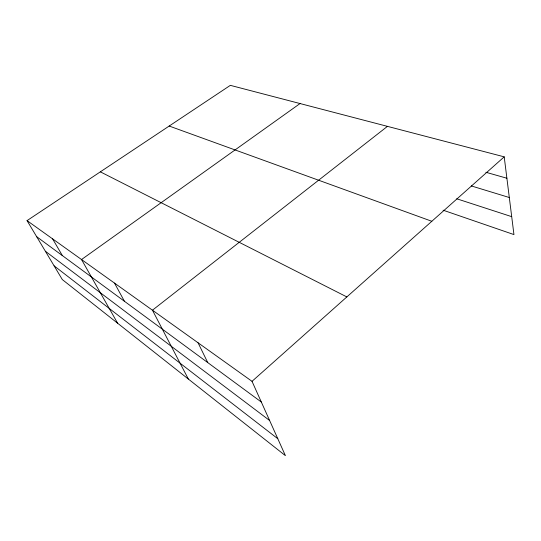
<?xml version="1.0" encoding="UTF-8"?>
<svg xmlns="http://www.w3.org/2000/svg" width="541" height="541" viewBox="0 0 541 541"><rect width="100%" height="100%" fill="white"/><g stroke="black" fill="none" stroke-linecap="round" stroke-linejoin="round"><path stroke-width="0.81" d="M252.025 381.331L504.212 156.843L230.338 85.35L27.05 220.62L62.316 279.575L285.411 455.65L252.025 381.331L27.05 220.62M387.451 126.364L152.447 310.196L188.349 379.045M300.045 103.547L81.529 259.538L117.607 323.207M485.852 172.254L506.89 178.239M471.306 185.928L509.304 197.512M456.726 198.77L511.705 216.657M443.079 210.179L513.95 234.584L504.212 156.843M169.191 126.039L431.826 221.283M100.349 171.842L346.842 296.928M36.653 236.667L261.317 402.017M45.37 251.24L269.621 420.506M54.093 265.82L277.81 438.724M52.612 238.879L62.371 255.595M114.503 283.092L124.43 301.269M198.04 342.764L207.751 362.592"/></g></svg>
